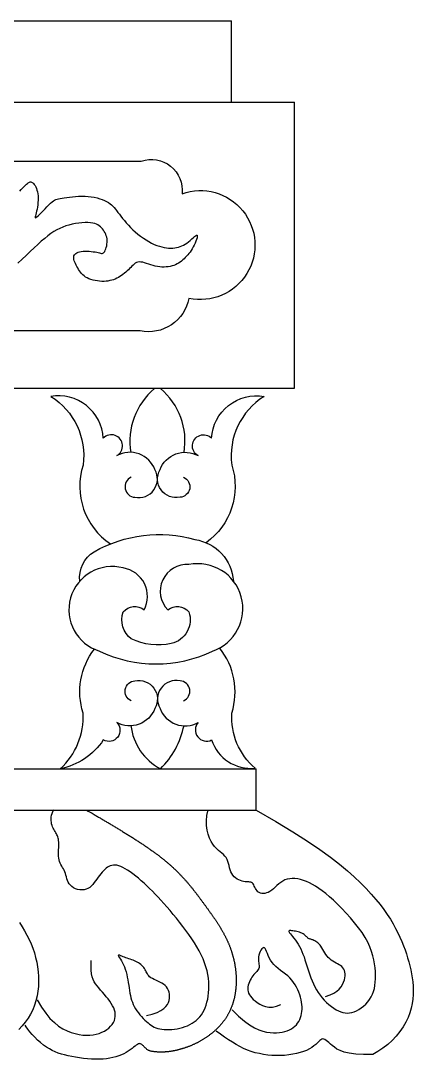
# Model space of a CAD drawing. Extents: x 1546 to 2300, y 2585 to 3453.
# Drawn here: x 2144 to 2238.4, y 2773 to 3023.2 of the extents above; entities that cross this region are included whole.
import ezdxf

# ---------------------------------------------------------------- set-up
doc = ezdxf.new("R2010")
doc.units = 0
doc.header["$LTSCALE"] = 100
doc.header["$MEASUREMENT"] = 0
for name, color, linetype in [('3', 3, 'CONTINUOUS'), ('4', 4, 'CONTINUOUS'), ('7', 7, 'CONTINUOUS')]:
    doc.layers.add(name, color=color, linetype=linetype)

msp = doc.modelspace()

# ---------------------------------------------------------------- linework, layer by layer
at = {"layer": '3'}
for points in [[(2174.22, 2783.54), (2175.64, 2783.92), (2176.79, 2784.33), (2177.7, 2784.77), (2178.4, 2785.24), (2178.91, 2785.72), (2179.28, 2786.21), (2179.53, 2786.71), (2179.68, 2787.22), (2179.77, 2787.72), (2179.8, 2788.22), (2179.77, 2788.71), (2179.68, 2789.18), (2179.53, 2789.63), (2179.32, 2790.05), (2179.05, 2790.44), (2178.72, 2790.79), (2178.33, 2791.1), (2177.9, 2791.37), (2177.44, 2791.62), (2176.96, 2791.84), (2176.5, 2792.05), (2176.05, 2792.26), (2175.65, 2792.45), (2175.29, 2792.66), (2175, 2792.88), (2174.77, 2793.1), (2174.59, 2793.34), (2174.44, 2793.59), (2174.31, 2793.84), (2174.19, 2794.09), (2174.07, 2794.35), (2173.93, 2794.61), (2173.76, 2794.87), (2173.57, 2795.13), (2173.36, 2795.38), (2173.12, 2795.62), (2172.87, 2795.86), (2172.59, 2796.07), (2172.3, 2796.28), (2172, 2796.46), (2171.68, 2796.62), (2171.36, 2796.76), (2171.02, 2796.89), (2170.68, 2797), (2170.33, 2797.12), (2169.98, 2797.23), (2169.62, 2797.35), (2169.27, 2797.47), (2168.92, 2797.61), (2168.59, 2797.74), (2168.27, 2797.87), (2168, 2797.98), (2167.76, 2798.07), (2167.58, 2798.11), (2167.46, 2798.1), (2167.42, 2798.03), (2167.46, 2797.9), (2167.58, 2797.7), (2167.74, 2797.43), (2167.95, 2797.11), (2168.19, 2796.73), (2168.44, 2796.29), (2168.69, 2795.81), (2168.92, 2795.28), (2169.13, 2794.71), (2169.31, 2794.1), (2169.47, 2793.47), (2169.6, 2792.82), (2169.73, 2792.16), (2169.84, 2791.5), (2169.95, 2790.84), (2170.05, 2790.2), (2170.15, 2789.58), (2170.25, 2788.98), (2170.37, 2788.4), (2170.5, 2787.83), (2170.66, 2787.29), (2170.84, 2786.75), (2171.05, 2786.22), (2171.3, 2785.71), (2171.6, 2785.2), (2171.92, 2784.71), (2172.28, 2784.22), (2172.65, 2783.76), (2173.04, 2783.31), (2173.44, 2782.89), (2173.83, 2782.49), (2174.22, 2782.13), (2174.6, 2781.79), (2174.96, 2781.49), (2175.33, 2781.22), (2175.71, 2780.98), (2176.1, 2780.77), (2176.51, 2780.6), (2176.95, 2780.45), (2177.43, 2780.34), (2177.96, 2780.25), (2178.52, 2780.2), (2179.11, 2780.17), (2179.72, 2780.18), (2180.36, 2780.22), (2181, 2780.29), (2181.64, 2780.39), (2182.28, 2780.52), (2182.9, 2780.69), (2183.51, 2780.89), (2184.1, 2781.12), (2184.67, 2781.39), (2185.22, 2781.7), (2185.73, 2782.03), (2186.22, 2782.41), (2186.67, 2782.82), (2187.08, 2783.27), (2187.45, 2783.76), (2187.79, 2784.29), (2188.1, 2784.85), (2188.37, 2785.45), (2188.6, 2786.1), (2188.8, 2786.78), (2188.97, 2787.5), (2189.1, 2788.26), (2189.2, 2789.06), (2189.25, 2789.89), (2189.27, 2790.75), (2189.23, 2791.63), (2189.15, 2792.53), (2189.01, 2793.44), (2188.81, 2794.37), (2188.54, 2795.31), (2188.22, 2796.25), (2187.84, 2797.2), (2187.4, 2798.16), (2186.91, 2799.13), (2186.37, 2800.1), (2185.78, 2801.08), (2185.14, 2802.07), (2184.46, 2803.07), (2183.74, 2804.06), (2182.99, 2805.05), (2182.22, 2806.03), (2181.45, 2807), (2180.67, 2807.94), (2179.9, 2808.84), (2179.15, 2809.72), (2178.41, 2810.55), (2177.7, 2811.34), (2177.01, 2812.1), (2176.33, 2812.82), (2175.66, 2813.51), (2174.99, 2814.18), (2174.33, 2814.82), (2173.66, 2815.44), (2172.98, 2816.04), (2172.31, 2816.62), (2171.64, 2817.17), (2170.97, 2817.68), (2170.33, 2818.15), (2169.7, 2818.57), (2169.11, 2818.93), (2168.55, 2819.23), (2168.03, 2819.47), (2167.54, 2819.64), (2167.09, 2819.75), (2166.66, 2819.81), (2166.26, 2819.8), (2165.88, 2819.74), (2165.52, 2819.63), (2165.18, 2819.47), (2164.84, 2819.27), (2164.51, 2819.03), (2164.19, 2818.75), (2163.87, 2818.43), (2163.56, 2818.08), (2163.25, 2817.7), (2162.94, 2817.3), (2162.63, 2816.88), (2162.32, 2816.44), (2162, 2816), (2161.67, 2815.57), (2161.32, 2815.15), (2160.96, 2814.77), (2160.56, 2814.44), (2160.14, 2814.17), (2159.69, 2813.97), (2159.2, 2813.85), (2158.69, 2813.81), (2158.17, 2813.84), (2157.65, 2813.95), (2157.16, 2814.11), (2156.69, 2814.34), (2156.27, 2814.61), (2155.92, 2814.93), (2155.63, 2815.29), (2155.41, 2815.68), (2155.23, 2816.09), (2155.09, 2816.52), (2154.97, 2816.95), (2154.86, 2817.38), (2154.74, 2817.8), (2154.61, 2818.19), (2154.44, 2818.56), (2154.25, 2818.91), (2154.05, 2819.24), (2153.85, 2819.57), (2153.65, 2819.91), (2153.46, 2820.26), (2153.31, 2820.64), (2153.19, 2821.05), (2153.11, 2821.5), (2153.07, 2821.98), (2153.05, 2822.49), (2153.06, 2823), (2153.08, 2823.51), (2153.1, 2824.01), (2153.12, 2824.49), (2153.13, 2824.93), (2153.12, 2825.33), (2153.09, 2825.69), (2153.05, 2826.02), (2152.98, 2826.32), (2152.9, 2826.59), (2152.79, 2826.86), (2152.68, 2827.11), (2152.54, 2827.36), (2152.4, 2827.61), (2152.24, 2827.87), (2152.08, 2828.14), (2151.92, 2828.42), (2151.77, 2828.71), (2151.63, 2829.02), (2151.51, 2829.36), (2151.41, 2829.71), (2151.34, 2830.1), (2151.3, 2830.5), (2151.29, 2830.93), (2151.33, 2831.36), (2151.4, 2831.8), (2151.52, 2832.24), (2151.69, 2832.68), (2151.9, 2833.11)], [(2217.31, 2788.18), (2218.41, 2788.52), (2219.32, 2788.94), (2220.06, 2789.42), (2220.65, 2789.94), (2221.1, 2790.49), (2221.44, 2791.06), (2221.69, 2791.62), (2221.86, 2792.16), (2221.97, 2792.68), (2222.03, 2793.16), (2222.04, 2793.61), (2221.99, 2794.02), (2221.89, 2794.41), (2221.73, 2794.75), (2221.53, 2795.07), (2221.27, 2795.34), (2220.97, 2795.59), (2220.62, 2795.81), (2220.25, 2796.02), (2219.86, 2796.22), (2219.46, 2796.42), (2219.07, 2796.65), (2218.68, 2796.9), (2218.33, 2797.19), (2218, 2797.52), (2217.71, 2797.89), (2217.44, 2798.29), (2217.18, 2798.69), (2216.94, 2799.1), (2216.71, 2799.51), (2216.48, 2799.89), (2216.24, 2800.24), (2216, 2800.55), (2215.74, 2800.82), (2215.49, 2801.05), (2215.24, 2801.25), (2214.99, 2801.42), (2214.75, 2801.56), (2214.52, 2801.67), (2214.31, 2801.76), (2214.12, 2801.83), (2213.95, 2801.89), (2213.79, 2801.94), (2213.64, 2801.98), (2213.5, 2802.03), (2213.37, 2802.08), (2213.24, 2802.15), (2213.11, 2802.24), (2212.98, 2802.35), (2212.84, 2802.49), (2212.69, 2802.63), (2212.53, 2802.79), (2212.35, 2802.95), (2212.15, 2803.1), (2211.92, 2803.25), (2211.66, 2803.39), (2211.38, 2803.51), (2211.07, 2803.62), (2210.74, 2803.71), (2210.41, 2803.79), (2210.08, 2803.85), (2209.77, 2803.9), (2209.47, 2803.95), (2209.2, 2803.98), (2208.97, 2804.01), (2208.78, 2804.02), (2208.63, 2804.01), (2208.54, 2803.98), (2208.49, 2803.91), (2208.5, 2803.81), (2208.57, 2803.67), (2208.69, 2803.47), (2208.89, 2803.22), (2209.13, 2802.92), (2209.42, 2802.57), (2209.73, 2802.18), (2210.07, 2801.74), (2210.41, 2801.26), (2210.75, 2800.74), (2211.08, 2800.18), (2211.37, 2799.6), (2211.65, 2798.98), (2211.9, 2798.34), (2212.15, 2797.67), (2212.38, 2796.98), (2212.6, 2796.28), (2212.83, 2795.56), (2213.06, 2794.84), (2213.29, 2794.1), (2213.54, 2793.36), (2213.8, 2792.63), (2214.09, 2791.89), (2214.4, 2791.17), (2214.75, 2790.46), (2215.13, 2789.76), (2215.54, 2789.09), (2216.01, 2788.44), (2216.51, 2787.82), (2217.04, 2787.24), (2217.59, 2786.69), (2218.16, 2786.19), (2218.74, 2785.73), (2219.31, 2785.32), (2219.88, 2784.97), (2220.44, 2784.68), (2220.98, 2784.45), (2221.52, 2784.29), (2222.05, 2784.19), (2222.58, 2784.15), (2223.12, 2784.19), (2223.66, 2784.29), (2224.22, 2784.46), (2224.78, 2784.71), (2225.36, 2785.02), (2225.92, 2785.4), (2226.47, 2785.83), (2227, 2786.32), (2227.49, 2786.85), (2227.93, 2787.43), (2228.31, 2788.05), (2228.63, 2788.69), (2228.88, 2789.37), (2229.08, 2790.09), (2229.22, 2790.83), (2229.31, 2791.61), (2229.36, 2792.42), (2229.36, 2793.27), (2229.33, 2794.14), (2229.26, 2795.05), (2229.15, 2795.99), (2228.98, 2796.97), (2228.74, 2797.97), (2228.42, 2799.02), (2228.01, 2800.09), (2227.5, 2801.2), (2226.86, 2802.35), (2226.11, 2803.53), (2225.26, 2804.72), (2224.32, 2805.92), (2223.32, 2807.1), (2222.29, 2808.25), (2221.24, 2809.35), (2220.21, 2810.38), (2219.21, 2811.33), (2218.27, 2812.19), (2217.37, 2812.94), (2216.52, 2813.61), (2215.71, 2814.2), (2214.93, 2814.71), (2214.18, 2815.16), (2213.45, 2815.53), (2212.73, 2815.85), (2212.03, 2816.11), (2211.33, 2816.32), (2210.65, 2816.47), (2209.98, 2816.56), (2209.34, 2816.58), (2208.72, 2816.53), (2208.13, 2816.42), (2207.57, 2816.22), (2207.04, 2815.96), (2206.55, 2815.63), (2206.08, 2815.27), (2205.63, 2814.88), (2205.2, 2814.49), (2204.78, 2814.11), (2204.37, 2813.76), (2203.96, 2813.47), (2203.55, 2813.24), (2203.14, 2813.09), (2202.74, 2812.99), (2202.35, 2812.96), (2201.99, 2812.99), (2201.65, 2813.07), (2201.34, 2813.2), (2201.07, 2813.39), (2200.84, 2813.62), (2200.64, 2813.89), (2200.47, 2814.18), (2200.32, 2814.47), (2200.18, 2814.76), (2200.04, 2815.03), (2199.89, 2815.26), (2199.73, 2815.45), (2199.55, 2815.58), (2199.34, 2815.67), (2199.11, 2815.71), (2198.86, 2815.74), (2198.59, 2815.75), (2198.29, 2815.77), (2197.96, 2815.8), (2197.61, 2815.85), (2197.24, 2815.94), (2196.86, 2816.07), (2196.46, 2816.24), (2196.08, 2816.45), (2195.7, 2816.7), (2195.36, 2817), (2195.04, 2817.35), (2194.78, 2817.75), (2194.56, 2818.19), (2194.39, 2818.67), (2194.24, 2819.18), (2194.1, 2819.69), (2193.96, 2820.21), (2193.81, 2820.7), (2193.62, 2821.17), (2193.39, 2821.6), (2193.1, 2821.97), (2192.76, 2822.32), (2192.38, 2822.65), (2191.96, 2822.98), (2191.53, 2823.35), (2191.09, 2823.77), (2190.64, 2824.25), (2190.2, 2824.83), (2189.78, 2825.52), (2189.4, 2826.32), (2189.08, 2827.21), (2188.83, 2828.21), (2188.69, 2829.3), (2188.66, 2830.48), (2188.78, 2831.75), (2189.05, 2833.09)], [(2194.83, 2784.97), (2196.38, 2783.45), (2197.79, 2782.25), (2199.06, 2781.31), (2200.22, 2780.61), (2201.28, 2780.12), (2202.25, 2779.78), (2203.16, 2779.58), (2204, 2779.46), (2204.79, 2779.41), (2205.55, 2779.41), (2206.25, 2779.46), (2206.92, 2779.56), (2207.53, 2779.7), (2208.11, 2779.89), (2208.64, 2780.11), (2209.12, 2780.37), (2209.56, 2780.67), (2209.96, 2781), (2210.31, 2781.36), (2210.62, 2781.75), (2210.89, 2782.17), (2211.11, 2782.61), (2211.3, 2783.07), (2211.45, 2783.55), (2211.56, 2784.05), (2211.64, 2784.57), (2211.67, 2785.1), (2211.67, 2785.65), (2211.64, 2786.21), (2211.57, 2786.78), (2211.46, 2787.37), (2211.32, 2787.97), (2211.14, 2788.57), (2210.92, 2789.18), (2210.67, 2789.79), (2210.37, 2790.39), (2210.04, 2790.98), (2209.65, 2791.55), (2209.22, 2792.1), (2208.75, 2792.62), (2208.22, 2793.1), (2207.66, 2793.56), (2207.09, 2794.01), (2206.51, 2794.45), (2205.94, 2794.89), (2205.4, 2795.34), (2204.9, 2795.82), (2204.47, 2796.33), (2204.1, 2796.88), (2203.8, 2797.45), (2203.55, 2798.01), (2203.33, 2798.54), (2203.14, 2799.02), (2202.97, 2799.42), (2202.8, 2799.72), (2202.62, 2799.89), (2202.42, 2799.92), (2202.21, 2799.82), (2201.99, 2799.61), (2201.78, 2799.32), (2201.59, 2798.96), (2201.42, 2798.56), (2201.29, 2798.14), (2201.2, 2797.72), (2201.17, 2797.32), (2201.17, 2796.95), (2201.21, 2796.59), (2201.26, 2796.25), (2201.31, 2795.94), (2201.35, 2795.64), (2201.36, 2795.36), (2201.33, 2795.1), (2201.26, 2794.86), (2201.14, 2794.63), (2200.98, 2794.4), (2200.79, 2794.18), (2200.58, 2793.94), (2200.34, 2793.69), (2200.1, 2793.42), (2199.86, 2793.13), (2199.63, 2792.8), (2199.4, 2792.45), (2199.19, 2792.07), (2199, 2791.68), (2198.85, 2791.28), (2198.72, 2790.88), (2198.64, 2790.47), (2198.6, 2790.08), (2198.62, 2789.69), (2198.69, 2789.32), (2198.82, 2788.95), (2199.01, 2788.58), (2199.26, 2788.21), (2199.57, 2787.84), (2199.94, 2787.46), (2200.38, 2787.07), (2200.9, 2786.67), (2201.48, 2786.29), (2202.13, 2785.97), (2202.86, 2785.73), (2203.67, 2785.6), (2204.55, 2785.62), (2205.51, 2785.83), (2206.55, 2786.26)], [(2147.9, 2787.37), (2148.93, 2785.6), (2149.97, 2784.1), (2151.01, 2782.86), (2152.06, 2781.85), (2153.09, 2781.03), (2154.12, 2780.39), (2155.13, 2779.89), (2156.11, 2779.5), (2157.07, 2779.21), (2158, 2779), (2158.9, 2778.87), (2159.76, 2778.82), (2160.59, 2778.84), (2161.38, 2778.92), (2162.13, 2779.07), (2162.83, 2779.27), (2163.49, 2779.53), (2164.1, 2779.83), (2164.66, 2780.18), (2165.16, 2780.56), (2165.59, 2780.97), (2165.97, 2781.41), (2166.27, 2781.87), (2166.5, 2782.35), (2166.65, 2782.83), (2166.73, 2783.33), (2166.73, 2783.83), (2166.67, 2784.35), (2166.54, 2784.87), (2166.34, 2785.39), (2166.09, 2785.93), (2165.77, 2786.46), (2165.41, 2787.01), (2165, 2787.55), (2164.56, 2788.1), (2164.1, 2788.64), (2163.64, 2789.18), (2163.18, 2789.7), (2162.74, 2790.22), (2162.34, 2790.72), (2161.97, 2791.2), (2161.65, 2791.71), (2161.39, 2792.26), (2161.17, 2792.88), (2161.01, 2793.62), (2160.91, 2794.51), (2160.88, 2795.57), (2160.9, 2796.84)]]:
    msp.add_lwpolyline(points, dxfattribs=at)
at = {"layer": '4'}
for p, q in [((1651.6, 3023.16), (2194.71, 3023.16)), ((2194.71, 3003.59), (2194.71, 3023.16)), ((1636.44, 3003.59), (2209.86, 3003.59)), ((2209.86, 2934.66), (2209.86, 3003.59)), ((1636.44, 2934.66), (2209.86, 2934.66)), ((1645.64, 2842.97), (2200.66, 2842.97)), ((2200.66, 2833.05), (2200.66, 2842.97)), ((2200.66, 2833.05), (2200.66, 2842.97)), ((1645.64, 2833.05), (2200.66, 2833.05))]:
    msp.add_line(p, q, dxfattribs=at)
for points in [[(2170.56, 2913.2, 0.783562), (2171.44, 2908.39, 0.646341), (2176.26, 2915.04, 0.458132), (2167.08, 2918.42, 1.162208), (2163.84, 2922.63, 0.448465), (2151.2, 2932.67, -0.294796), (2158.98, 2916.16, 0.333763), (2165.57, 2897.16, 0.333763)], [(2183.18, 2913.2, -0.783562), (2182.31, 2908.39, -0.646341), (2177.49, 2915.04, -0.458132), (2186.67, 2918.42, -1.162208), (2189.91, 2922.63, -0.448465), (2202.55, 2932.67, 0.294796), (2194.77, 2916.16, -0.325233), (2188.59, 2897.45, -0.325233)], [(2158.18, 2888.2, -0.292898), (2161.64, 2895.27, -0.200683), (2185.91, 2898.2, -0.355173), (2195.16, 2888.19)], [(2170.56, 2859.37, -0.783562), (2171.44, 2864.19, -0.646341), (2176.26, 2857.53, -0.458132), (2167.08, 2854.15, -0.876324), (2163.84, 2849.94, -0.197063), (2153.47, 2842.97, 0.224553), (2158.98, 2856.42, -0.247805), (2161.71, 2871.81, -0.247805)], [(2183.18, 2859.37, 0.783562), (2182.31, 2864.19, 0.646341), (2177.49, 2857.53, 0.458132), (2186.67, 2854.15, 0.824155), (2189.91, 2849.94, 0.351487), (2200.37, 2843.14, -0.233483), (2194.77, 2856.42, 0.253468), (2191.81, 2872.09, 0.253468)]]:
    msp.add_lwpolyline(points, format="xyb", dxfattribs=at)
msp.add_lwpolyline([(2190.14, 2871.35, 0.935589), (2184.44, 2892.18, 0.693591), (2179.39, 2881.28, -0.412316), (2184.44, 2880.79, -0.441168), (2180.21, 2873.14, -0.16192), (2170.58, 2874.26, -0.316698), (2168.64, 2880.79, -0.412316), (2173.69, 2881.28, 0.510463), (2168.64, 2891.36, 0.981857), (2162.94, 2871.35, 0.227315)], format="xyb", close=True, dxfattribs=at)
msp.add_lwpolyline([(2200.66, 2833.05), (2205.4, 2830.27), (2209.49, 2827.78), (2212.99, 2825.54), (2215.98, 2823.52), (2218.52, 2821.69), (2220.7, 2820), (2222.58, 2818.44), (2224.24, 2816.96), (2225.75, 2815.54), (2227.11, 2814.16), (2228.35, 2812.83), (2229.46, 2811.54), (2230.47, 2810.3), (2231.38, 2809.09), (2232.2, 2807.91), (2232.94, 2806.76), (2233.61, 2805.64), (2234.21, 2804.55), (2234.76, 2803.48), (2235.25, 2802.43), (2235.69, 2801.4), (2236.09, 2800.39), (2236.46, 2799.4), (2236.79, 2798.42), (2237.1, 2797.45), (2237.38, 2796.49), (2237.64, 2795.54), (2237.86, 2794.58), (2238.05, 2793.62), (2238.2, 2792.65), (2238.32, 2791.67), (2238.4, 2790.67), (2238.44, 2789.64), (2238.42, 2788.6), (2238.35, 2787.53), (2238.2, 2786.45), (2237.97, 2785.36), (2237.65, 2784.25), (2237.22, 2783.12), (2236.67, 2781.99), (2236, 2780.85), (2235.22, 2779.72), (2234.33, 2778.62), (2233.35, 2777.57), (2232.29, 2776.59), (2231.15, 2775.69), (2229.96, 2774.89), (2228.71, 2774.22)], dxfattribs=at)
for centre, radius, start, end in [((2186.68, 2921.92), 16.44, 129.7313, 189.6908), ((2167.07, 2921.92), 16.44, 350.3092, 50.2687), ((2184.06, 2855.02), 13.68, 186.7165, 241.6867), ((2163.8, 2857.26), 19.84, 313.9498, 348.8349)]:
    msp.add_arc(centre, radius, start, end, dxfattribs=at)
at = {"layer": '7'}
msp.add_lwpolyline([(2172.97, 2989.35, -0.552985), (2182.79, 2981.5, -1.325829), (2184.43, 2956.3, -0.419525), (2172.73, 2948.46), (1674.4, 2948.46, -0.419525), (1662.69, 2956.3, -1.325829), (1664.33, 2981.5, -0.552985), (1674.16, 2989.35)], format="xyb", close=True, dxfattribs=at)
for points in [[(2143.78, 2982.15), (2144.09, 2982.49), (2144.38, 2982.8), (2144.65, 2983.09), (2144.91, 2983.35), (2145.14, 2983.59), (2145.36, 2983.79), (2145.56, 2983.97), (2145.74, 2984.11), (2145.91, 2984.23), (2146.07, 2984.31), (2146.23, 2984.35), (2146.38, 2984.35), (2146.53, 2984.31), (2146.69, 2984.23), (2146.85, 2984.1), (2147.03, 2983.93), (2147.21, 2983.71), (2147.4, 2983.44), (2147.57, 2983.13), (2147.74, 2982.78), (2147.88, 2982.39), (2148, 2981.96), (2148.09, 2981.49), (2148.15, 2980.99), (2148.16, 2980.47), (2148.15, 2979.92), (2148.12, 2979.38), (2148.06, 2978.83), (2147.98, 2978.3), (2147.89, 2977.8), (2147.8, 2977.32), (2147.69, 2976.89), (2147.6, 2976.51), (2147.52, 2976.2), (2147.48, 2975.95), (2147.48, 2975.79), (2147.53, 2975.72), (2147.65, 2975.75), (2147.85, 2975.9), (2148.13, 2976.15), (2148.49, 2976.51), (2148.9, 2976.93), (2149.35, 2977.4), (2149.82, 2977.89), (2150.28, 2978.37), (2150.73, 2978.81), (2151.14, 2979.2), (2151.5, 2979.52), (2151.82, 2979.76), (2152.12, 2979.94), (2152.41, 2980.08), (2152.72, 2980.19), (2153.06, 2980.27), (2153.45, 2980.34), (2153.9, 2980.41), (2154.43, 2980.5), (2155.03, 2980.59), (2155.69, 2980.69), (2156.39, 2980.77), (2157.13, 2980.85), (2157.9, 2980.9), (2158.67, 2980.92), (2159.44, 2980.91), (2160.2, 2980.86), (2160.95, 2980.77), (2161.66, 2980.64), (2162.35, 2980.48), (2163, 2980.29), (2163.6, 2980.09), (2164.15, 2979.86), (2164.65, 2979.62), (2165.09, 2979.36), (2165.48, 2979.09), (2165.83, 2978.81), (2166.15, 2978.5), (2166.45, 2978.17), (2166.75, 2977.81), (2167.05, 2977.42), (2167.37, 2977), (2167.71, 2976.55), (2168.08, 2976.06), (2168.48, 2975.55), (2168.91, 2975.02), (2169.38, 2974.48), (2169.87, 2973.93), (2170.4, 2973.38), (2170.96, 2972.83), (2171.55, 2972.29), (2172.18, 2971.78), (2172.82, 2971.28), (2173.48, 2970.81), (2174.14, 2970.37), (2174.81, 2969.97), (2175.47, 2969.61), (2176.11, 2969.3), (2176.74, 2969.04), (2177.34, 2968.83), (2177.93, 2968.67), (2178.5, 2968.55), (2179.04, 2968.47), (2179.57, 2968.42), (2180.08, 2968.41), (2180.56, 2968.42), (2181.03, 2968.47), (2181.48, 2968.53), (2181.91, 2968.63), (2182.33, 2968.76), (2182.75, 2968.93), (2183.15, 2969.12), (2183.56, 2969.36), (2183.96, 2969.63), (2184.36, 2969.94), (2184.75, 2970.27), (2185.13, 2970.6), (2185.48, 2970.9), (2185.79, 2971.16), (2186.05, 2971.36), (2186.26, 2971.48), (2186.4, 2971.48), (2186.46, 2971.37), (2186.46, 2971.16), (2186.4, 2970.85), (2186.28, 2970.48), (2186.13, 2970.05), (2185.93, 2969.6), (2185.72, 2969.13), (2185.48, 2968.68), (2185.23, 2968.24), (2184.98, 2967.84), (2184.72, 2967.45), (2184.44, 2967.09), (2184.16, 2966.75), (2183.88, 2966.43), (2183.58, 2966.12), (2183.28, 2965.83), (2182.96, 2965.55), (2182.64, 2965.29), (2182.31, 2965.04), (2181.96, 2964.81), (2181.6, 2964.6), (2181.22, 2964.41), (2180.81, 2964.25), (2180.39, 2964.11), (2179.93, 2964), (2179.46, 2963.92), (2178.97, 2963.87), (2178.46, 2963.85), (2177.94, 2963.85), (2177.41, 2963.89), (2176.88, 2963.97), (2176.35, 2964.07), (2175.81, 2964.21), (2175.29, 2964.37), (2174.77, 2964.54), (2174.27, 2964.71), (2173.79, 2964.86), (2173.34, 2964.98), (2172.91, 2965.05), (2172.52, 2965.07), (2172.16, 2965.02), (2171.84, 2964.91), (2171.54, 2964.75), (2171.26, 2964.55), (2170.99, 2964.31), (2170.72, 2964.04), (2170.46, 2963.76), (2170.18, 2963.47), (2169.88, 2963.18), (2169.58, 2962.89), (2169.25, 2962.6), (2168.92, 2962.33), (2168.57, 2962.06), (2168.21, 2961.81), (2167.84, 2961.57), (2167.46, 2961.34), (2167.08, 2961.14), (2166.69, 2960.96), (2166.28, 2960.8), (2165.86, 2960.67), (2165.43, 2960.56), (2164.97, 2960.47), (2164.5, 2960.42), (2164.01, 2960.39), (2163.49, 2960.39), (2162.96, 2960.42), (2162.43, 2960.48), (2161.89, 2960.56), (2161.37, 2960.68), (2160.86, 2960.83), (2160.39, 2961), (2159.95, 2961.21), (2159.55, 2961.44), (2159.2, 2961.7), (2158.88, 2961.98), (2158.59, 2962.29), (2158.33, 2962.6), (2158.1, 2962.94), (2157.87, 2963.28), (2157.67, 2963.63), (2157.46, 2963.98), (2157.28, 2964.33), (2157.11, 2964.68), (2156.96, 2965.02), (2156.85, 2965.35), (2156.76, 2965.67), (2156.72, 2965.98), (2156.73, 2966.26), (2156.78, 2966.52), (2156.89, 2966.75), (2157.04, 2966.96), (2157.25, 2967.14), (2157.5, 2967.3), (2157.8, 2967.43), (2158.15, 2967.53), (2158.54, 2967.6), (2158.98, 2967.65), (2159.45, 2967.67), (2159.94, 2967.66), (2160.44, 2967.64), (2160.93, 2967.59), (2161.41, 2967.54), (2161.85, 2967.47), (2162.25, 2967.39), (2162.6, 2967.31), (2162.9, 2967.23), (2163.15, 2967.17), (2163.37, 2967.13), (2163.56, 2967.12), (2163.73, 2967.15), (2163.88, 2967.24), (2164.03, 2967.39), (2164.17, 2967.61), (2164.31, 2967.88), (2164.45, 2968.21), (2164.56, 2968.58), (2164.66, 2968.97), (2164.73, 2969.38), (2164.77, 2969.8), (2164.77, 2970.22), (2164.74, 2970.62), (2164.67, 2971.01), (2164.56, 2971.38), (2164.43, 2971.74), (2164.27, 2972.08), (2164.08, 2972.4), (2163.88, 2972.71), (2163.66, 2973.01), (2163.42, 2973.28), (2163.17, 2973.54), (2162.88, 2973.77), (2162.56, 2973.98), (2162.2, 2974.16), (2161.78, 2974.31), (2161.3, 2974.43), (2160.75, 2974.51), (2160.13, 2974.55), (2159.44, 2974.54), (2158.71, 2974.5), (2157.94, 2974.42), (2157.15, 2974.31), (2156.35, 2974.15), (2155.56, 2973.96), (2154.8, 2973.73), (2154.06, 2973.46), (2153.34, 2973.15), (2152.64, 2972.79), (2151.94, 2972.38), (2151.23, 2971.9), (2150.49, 2971.36), (2149.73, 2970.75), (2148.92, 2970.06), (2148.06, 2969.29), (2147.16, 2968.45), (2146.22, 2967.56), (2145.25, 2966.64), (2144.28, 2965.7), (2143.3, 2964.76)], [(2159.79, 2833.05), (2160.18, 2832.82), (2160.53, 2832.62), (2160.85, 2832.43), (2161.14, 2832.27), (2161.4, 2832.11), (2161.64, 2831.97), (2161.87, 2831.84), (2162.08, 2831.72), (2162.28, 2831.6), (2162.48, 2831.48), (2162.67, 2831.37), (2162.86, 2831.26), (2163.05, 2831.15), (2163.23, 2831.05), (2163.41, 2830.94), (2163.59, 2830.83), (2163.78, 2830.72), (2163.96, 2830.62), (2164.15, 2830.5), (2164.34, 2830.39), (2164.53, 2830.28), (2164.72, 2830.17), (2164.91, 2830.05), (2165.1, 2829.94), (2165.3, 2829.82), (2165.49, 2829.71), (2165.69, 2829.59), (2165.89, 2829.47), (2166.09, 2829.35), (2166.28, 2829.24), (2166.48, 2829.12), (2166.68, 2829), (2166.88, 2828.88), (2167.08, 2828.75), (2167.28, 2828.63), (2167.48, 2828.51), (2167.69, 2828.39), (2167.89, 2828.27), (2168.09, 2828.14), (2168.29, 2828.02), (2168.49, 2827.9), (2168.69, 2827.77), (2168.89, 2827.65), (2169.09, 2827.52), (2169.3, 2827.4), (2169.5, 2827.28), (2169.69, 2827.15), (2169.89, 2827.03), (2170.09, 2826.9), (2170.29, 2826.78), (2170.49, 2826.66), (2170.68, 2826.53), (2170.88, 2826.41), (2171.07, 2826.28), (2171.26, 2826.16), (2171.46, 2826.04), (2171.65, 2825.91), (2171.84, 2825.79), (2172.03, 2825.67), (2172.21, 2825.55), (2172.4, 2825.43), (2172.59, 2825.3), (2172.77, 2825.18), (2172.95, 2825.06), (2173.14, 2824.94), (2173.32, 2824.82), (2173.5, 2824.7), (2173.68, 2824.58), (2173.85, 2824.46), (2174.03, 2824.34), (2174.2, 2824.22), (2174.38, 2824.1), (2174.55, 2823.98), (2174.72, 2823.86), (2174.89, 2823.74), (2175.06, 2823.62), (2175.23, 2823.5), (2175.4, 2823.38), (2175.57, 2823.27), (2175.73, 2823.15), (2175.9, 2823.03), (2176.06, 2822.91), (2176.22, 2822.79), (2176.38, 2822.67), (2176.54, 2822.55), (2176.7, 2822.43), (2176.86, 2822.32), (2177.02, 2822.2), (2177.17, 2822.08), (2177.33, 2821.96), (2177.48, 2821.84), (2177.64, 2821.72), (2177.79, 2821.6), (2177.94, 2821.48), (2178.09, 2821.36), (2178.24, 2821.25), (2178.39, 2821.13), (2178.54, 2821.01), (2178.68, 2820.89), (2178.83, 2820.77), (2178.97, 2820.65), (2179.12, 2820.53), (2179.26, 2820.41), (2179.4, 2820.29), (2179.54, 2820.17), (2179.68, 2820.04), (2179.82, 2819.92), (2179.96, 2819.8), (2180.09, 2819.68), (2180.23, 2819.56), (2180.37, 2819.44), (2180.5, 2819.31), (2180.63, 2819.19), (2180.77, 2819.07), (2180.9, 2818.94), (2181.03, 2818.82), (2181.16, 2818.7), (2181.29, 2818.57), (2181.42, 2818.45), (2181.55, 2818.32), (2181.67, 2818.2), (2181.8, 2818.07), (2181.93, 2817.95), (2182.05, 2817.82), (2182.17, 2817.69), (2182.3, 2817.57), (2182.42, 2817.44), (2182.54, 2817.31), (2182.66, 2817.18), (2182.78, 2817.06), (2182.9, 2816.93), (2183.02, 2816.8), (2183.14, 2816.67), (2183.25, 2816.54), (2183.37, 2816.41), (2183.49, 2816.28), (2183.6, 2816.15), (2183.72, 2816.02), (2183.83, 2815.89), (2183.94, 2815.76), (2184.06, 2815.63), (2184.17, 2815.5), (2184.28, 2815.37), (2184.39, 2815.24), (2184.5, 2815.11), (2184.61, 2814.97), (2184.72, 2814.84), (2184.83, 2814.71), (2184.93, 2814.58), (2185.04, 2814.45), (2185.15, 2814.32), (2185.25, 2814.18), (2185.36, 2814.05), (2185.46, 2813.92), (2185.57, 2813.79), (2185.67, 2813.66), (2185.78, 2813.52), (2185.88, 2813.39), (2185.98, 2813.26), (2186.08, 2813.13), (2186.18, 2813), (2186.29, 2812.86), (2186.39, 2812.73), (2186.49, 2812.6), (2186.59, 2812.47), (2186.69, 2812.34), (2186.78, 2812.21), (2186.88, 2812.07), (2186.98, 2811.94), (2187.08, 2811.81), (2187.18, 2811.68), (2187.27, 2811.55), (2187.37, 2811.42), (2187.47, 2811.29), (2187.56, 2811.16), (2187.66, 2811.03), (2187.75, 2810.9), (2187.85, 2810.77), (2187.94, 2810.64), (2188.04, 2810.51), (2188.13, 2810.38), (2188.23, 2810.25), (2188.32, 2810.12), (2188.41, 2809.99), (2188.51, 2809.87), (2188.6, 2809.74), (2188.69, 2809.61), (2188.79, 2809.48), (2188.88, 2809.36), (2188.97, 2809.23), (2189.06, 2809.1), (2189.15, 2808.97), (2189.24, 2808.85), (2189.33, 2808.72), (2189.42, 2808.6), (2189.51, 2808.47), (2189.6, 2808.34), (2189.69, 2808.22), (2189.78, 2808.09), (2189.87, 2807.97), (2189.96, 2807.84), (2190.05, 2807.72), (2190.13, 2807.59), (2190.22, 2807.47), (2190.31, 2807.34), (2190.39, 2807.22), (2190.48, 2807.09), (2190.57, 2806.97), (2190.65, 2806.84), (2190.74, 2806.72), (2190.82, 2806.6), (2190.9, 2806.47), (2190.99, 2806.35), (2191.07, 2806.22), (2191.15, 2806.1), (2191.23, 2805.97), (2191.31, 2805.85), (2191.39, 2805.72), (2191.48, 2805.6), (2191.55, 2805.47), (2191.63, 2805.35), (2191.71, 2805.22), (2191.79, 2805.1), (2191.87, 2804.97), (2191.95, 2804.85), (2192.02, 2804.72), (2192.1, 2804.6), (2192.17, 2804.47), (2192.25, 2804.34), (2192.32, 2804.22), (2192.4, 2804.09), (2192.47, 2803.96), (2192.54, 2803.84), (2192.61, 2803.71), (2192.68, 2803.58), (2192.75, 2803.46), (2192.82, 2803.33), (2192.89, 2803.2), (2192.96, 2803.07), (2193.03, 2802.94), (2193.1, 2802.81), (2193.16, 2802.69), (2193.23, 2802.56), (2193.29, 2802.43), (2193.36, 2802.3), (2193.42, 2802.17), (2193.48, 2802.04), (2193.55, 2801.9), (2193.61, 2801.77), (2193.67, 2801.64), (2193.73, 2801.51), (2193.79, 2801.38), (2193.85, 2801.24), (2193.9, 2801.11), (2193.96, 2800.98), (2194.02, 2800.84), (2194.07, 2800.71), (2194.13, 2800.57), (2194.18, 2800.44), (2194.23, 2800.3), (2194.29, 2800.17), (2194.34, 2800.03), (2194.39, 2799.9), (2194.44, 2799.76), (2194.49, 2799.62), (2194.54, 2799.49), (2194.58, 2799.35), (2194.63, 2799.21), (2194.68, 2799.07), (2194.72, 2798.94), (2194.76, 2798.8), (2194.81, 2798.66), (2194.85, 2798.52), (2194.89, 2798.38), (2194.93, 2798.24), (2194.97, 2798.1), (2195.01, 2797.96), (2195.05, 2797.82), (2195.09, 2797.68), (2195.12, 2797.54), (2195.16, 2797.4), (2195.19, 2797.26), (2195.23, 2797.12), (2195.26, 2796.98), (2195.29, 2796.83), (2195.32, 2796.69), (2195.35, 2796.55), (2195.38, 2796.41), (2195.41, 2796.26), (2195.44, 2796.12), (2195.47, 2795.98), (2195.49, 2795.83), (2195.52, 2795.69), (2195.54, 2795.55), (2195.56, 2795.4), (2195.59, 2795.26), (2195.61, 2795.12), (2195.63, 2794.97), (2195.65, 2794.83), (2195.67, 2794.68), (2195.68, 2794.54), (2195.7, 2794.39), (2195.72, 2794.25), (2195.73, 2794.1), (2195.74, 2793.96), (2195.76, 2793.81), (2195.77, 2793.67), (2195.78, 2793.52), (2195.79, 2793.38), (2195.8, 2793.23), (2195.8, 2793.08), (2195.81, 2792.94), (2195.82, 2792.79), (2195.82, 2792.64), (2195.83, 2792.5), (2195.83, 2792.35), (2195.83, 2792.21), (2195.83, 2792.06), (2195.83, 2791.91), (2195.83, 2791.77), (2195.83, 2791.62), (2195.82, 2791.47), (2195.82, 2791.33), (2195.81, 2791.18), (2195.81, 2791.03), (2195.8, 2790.89), (2195.79, 2790.74), (2195.78, 2790.6), (2195.77, 2790.45), (2195.76, 2790.3), (2195.74, 2790.16), (2195.73, 2790.01), (2195.72, 2789.87), (2195.7, 2789.72), (2195.68, 2789.58), (2195.66, 2789.43), (2195.64, 2789.29), (2195.62, 2789.14), (2195.6, 2789), (2195.58, 2788.85), (2195.55, 2788.71), (2195.53, 2788.57), (2195.5, 2788.42), (2195.47, 2788.28), (2195.44, 2788.14), (2195.41, 2787.99), (2195.38, 2787.85), (2195.35, 2787.71), (2195.31, 2787.57), (2195.28, 2787.43), (2195.24, 2787.29), (2195.2, 2787.15), (2195.16, 2787.01), (2195.12, 2786.87), (2195.08, 2786.73), (2195.04, 2786.59), (2195, 2786.45), (2194.95, 2786.31), (2194.9, 2786.18), (2194.86, 2786.04), (2194.81, 2785.9), (2194.76, 2785.77), (2194.71, 2785.63), (2194.65, 2785.5), (2194.6, 2785.36), (2194.54, 2785.23), (2194.49, 2785.1), (2194.43, 2784.96), (2194.37, 2784.83), (2194.31, 2784.7), (2194.24, 2784.57), (2194.18, 2784.44), (2194.12, 2784.31), (2194.05, 2784.18), (2193.98, 2784.05), (2193.91, 2783.93), (2193.84, 2783.8), (2193.77, 2783.67), (2193.7, 2783.55), (2193.62, 2783.42), (2193.55, 2783.3), (2193.47, 2783.18), (2193.39, 2783.05), (2193.31, 2782.93), (2193.23, 2782.81), (2193.15, 2782.69), (2193.06, 2782.57), (2192.98, 2782.45), (2192.89, 2782.33), (2192.81, 2782.22), (2192.72, 2782.1), (2192.63, 2781.98), (2192.54, 2781.87), (2192.44, 2781.75), (2192.35, 2781.64), (2192.26, 2781.53), (2192.16, 2781.42), (2192.06, 2781.3), (2191.97, 2781.19), (2191.87, 2781.08), (2191.77, 2780.98), (2191.67, 2780.87), (2191.56, 2780.76), (2191.46, 2780.65), (2191.36, 2780.55), (2191.25, 2780.44), (2191.14, 2780.34), (2191.04, 2780.24), (2190.93, 2780.13), (2190.82, 2780.03), (2190.71, 2779.93), (2190.6, 2779.83), (2190.49, 2779.73), (2190.37, 2779.63), (2190.26, 2779.54), (2190.14, 2779.44), (2190.03, 2779.34), (2189.91, 2779.25), (2189.79, 2779.15), (2189.67, 2779.06), (2189.55, 2778.97), (2189.43, 2778.88), (2189.31, 2778.79), (2189.19, 2778.7), (2189.07, 2778.61), (2188.94, 2778.52), (2188.82, 2778.43), (2188.69, 2778.35), (2188.57, 2778.26), (2188.44, 2778.18), (2188.31, 2778.09), (2188.19, 2778.01), (2188.06, 2777.93), (2187.93, 2777.85), (2187.8, 2777.77), (2187.67, 2777.69), (2187.53, 2777.61), (2187.4, 2777.53), (2187.27, 2777.46), (2187.13, 2777.38), (2187, 2777.31), (2186.87, 2777.24), (2186.73, 2777.16), (2186.59, 2777.09), (2186.46, 2777.02), (2186.32, 2776.95), (2186.18, 2776.88), (2186.05, 2776.82), (2185.91, 2776.75), (2185.77, 2776.69), (2185.63, 2776.62), (2185.49, 2776.56), (2185.35, 2776.5), (2185.21, 2776.43), (2185.07, 2776.37), (2184.93, 2776.31), (2184.79, 2776.26), (2184.65, 2776.2), (2184.51, 2776.14), (2184.36, 2776.09), (2184.22, 2776.03), (2184.08, 2775.98), (2183.94, 2775.93), (2183.8, 2775.88), (2183.65, 2775.83), (2183.51, 2775.78), (2183.37, 2775.73), (2183.22, 2775.68), (2183.08, 2775.64), (2182.94, 2775.59), (2182.8, 2775.55), (2182.65, 2775.51), (2182.51, 2775.47), (2182.37, 2775.43), (2182.23, 2775.39), (2182.08, 2775.35), (2181.94, 2775.31), (2181.8, 2775.28), (2181.66, 2775.24), (2181.52, 2775.21), (2181.38, 2775.18), (2181.24, 2775.14), (2181.1, 2775.11), (2180.96, 2775.09), (2180.82, 2775.06), (2180.68, 2775.03), (2180.54, 2775.01), (2180.4, 2774.98), (2180.26, 2774.96), (2180.12, 2774.94), (2179.98, 2774.92), (2179.85, 2774.9), (2179.71, 2774.88), (2179.57, 2774.86), (2179.44, 2774.85), (2179.3, 2774.83), (2179.17, 2774.82), (2179.04, 2774.81), (2178.9, 2774.8), (2178.77, 2774.79), (2178.64, 2774.78), (2178.51, 2774.77), (2178.38, 2774.76), (2178.25, 2774.76), (2178.12, 2774.76), (2177.99, 2774.75), (2177.86, 2774.75), (2177.74, 2774.75), (2177.61, 2774.75), (2177.49, 2774.76), (2177.36, 2774.76), (2177.24, 2774.76), (2177.12, 2774.77), (2176.99, 2774.78), (2176.87, 2774.78), (2176.75, 2774.79), (2176.64, 2774.8), (2176.52, 2774.81), (2176.4, 2774.82), (2176.28, 2774.84), (2176.17, 2774.85), (2176.06, 2774.86), (2175.94, 2774.88), (2175.83, 2774.89), (2175.72, 2774.91), (2175.61, 2774.93), (2175.5, 2774.94), (2175.39, 2774.96), (2175.29, 2774.98), (2175.18, 2775), (2175.07, 2775.03), (2174.96, 2775.06), (2174.85, 2775.11), (2174.73, 2775.16), (2174.61, 2775.23), (2174.48, 2775.32), (2174.34, 2775.42), (2174.2, 2775.54), (2174.06, 2775.67), (2173.91, 2775.81), (2173.77, 2775.95), (2173.62, 2776.1), (2173.48, 2776.24), (2173.35, 2776.38), (2173.22, 2776.5), (2173.09, 2776.62), (2172.96, 2776.71), (2172.83, 2776.77), (2172.67, 2776.8), (2172.5, 2776.78), (2172.3, 2776.72), (2172.06, 2776.6), (2171.79, 2776.42), (2171.49, 2776.19), (2171.14, 2775.92), (2170.75, 2775.62), (2170.33, 2775.3), (2169.86, 2774.98), (2169.35, 2774.66), (2168.8, 2774.35), (2168.2, 2774.08), (2167.57, 2773.83), (2166.89, 2773.61), (2166.17, 2773.43), (2165.41, 2773.28), (2164.61, 2773.16), (2163.77, 2773.08), (2162.88, 2773.04), (2161.96, 2773.04), (2161.01, 2773.08), (2160.05, 2773.15), (2159.07, 2773.25), (2158.11, 2773.37), (2157.16, 2773.52), (2156.24, 2773.69), (2155.36, 2773.87), (2154.54, 2774.07), (2153.75, 2774.29), (2153, 2774.54), (2152.28, 2774.82), (2151.57, 2775.14), (2150.88, 2775.52), (2150.18, 2775.96), (2149.48, 2776.47), (2148.76, 2777.04), (2148.04, 2777.67), (2147.35, 2778.33), (2146.71, 2778.99), (2146.13, 2779.64), (2145.64, 2780.26), (2145.26, 2780.81), (2145.01, 2781.28)], [(2143.66, 2805.97), (2144.3, 2804.97), (2144.9, 2803.97), (2145.46, 2802.95), (2145.98, 2801.91), (2146.45, 2800.85), (2146.87, 2799.76), (2147.24, 2798.66), (2147.55, 2797.54), (2147.81, 2796.41), (2148.02, 2795.26), (2148.16, 2794.1), (2148.24, 2792.94), (2148.26, 2791.77), (2148.21, 2790.59), (2148.1, 2789.43), (2147.91, 2788.28), (2147.64, 2787.14), (2147.29, 2786.03), (2146.86, 2784.96), (2146.35, 2783.92), (2145.75, 2782.92), (2145.06, 2781.98), (2144.3, 2781.08), (2143.47, 2780.23)], [(2228.71, 2774.22), (2226.45, 2774.18), (2224.59, 2774.27), (2223.06, 2774.47), (2221.83, 2774.76), (2220.85, 2775.11), (2220.08, 2775.5), (2219.46, 2775.92), (2218.94, 2776.32), (2218.5, 2776.7), (2218.11, 2777.05), (2217.77, 2777.35), (2217.47, 2777.59), (2217.19, 2777.78), (2216.94, 2777.89), (2216.69, 2777.93), (2216.45, 2777.89), (2216.21, 2777.75), (2215.95, 2777.54), (2215.66, 2777.27), (2215.34, 2776.95), (2214.97, 2776.6), (2214.54, 2776.23), (2214.04, 2775.86), (2213.46, 2775.51), (2212.79, 2775.18), (2212.05, 2774.89), (2211.23, 2774.63), (2210.36, 2774.41), (2209.43, 2774.23), (2208.47, 2774.08), (2207.48, 2773.98), (2206.47, 2773.93), (2205.46, 2773.92), (2204.44, 2773.97), (2203.42, 2774.06), (2202.41, 2774.2), (2201.41, 2774.39), (2200.42, 2774.62), (2199.45, 2774.91), (2198.51, 2775.25), (2197.6, 2775.65), (2196.7, 2776.09), (2195.8, 2776.58), (2194.9, 2777.13), (2193.98, 2777.73), (2193.03, 2778.38), (2192.03, 2779.08), (2190.98, 2779.84)]]:
    msp.add_lwpolyline(points, dxfattribs=at)

doc.saveas('drawing.dxf')
